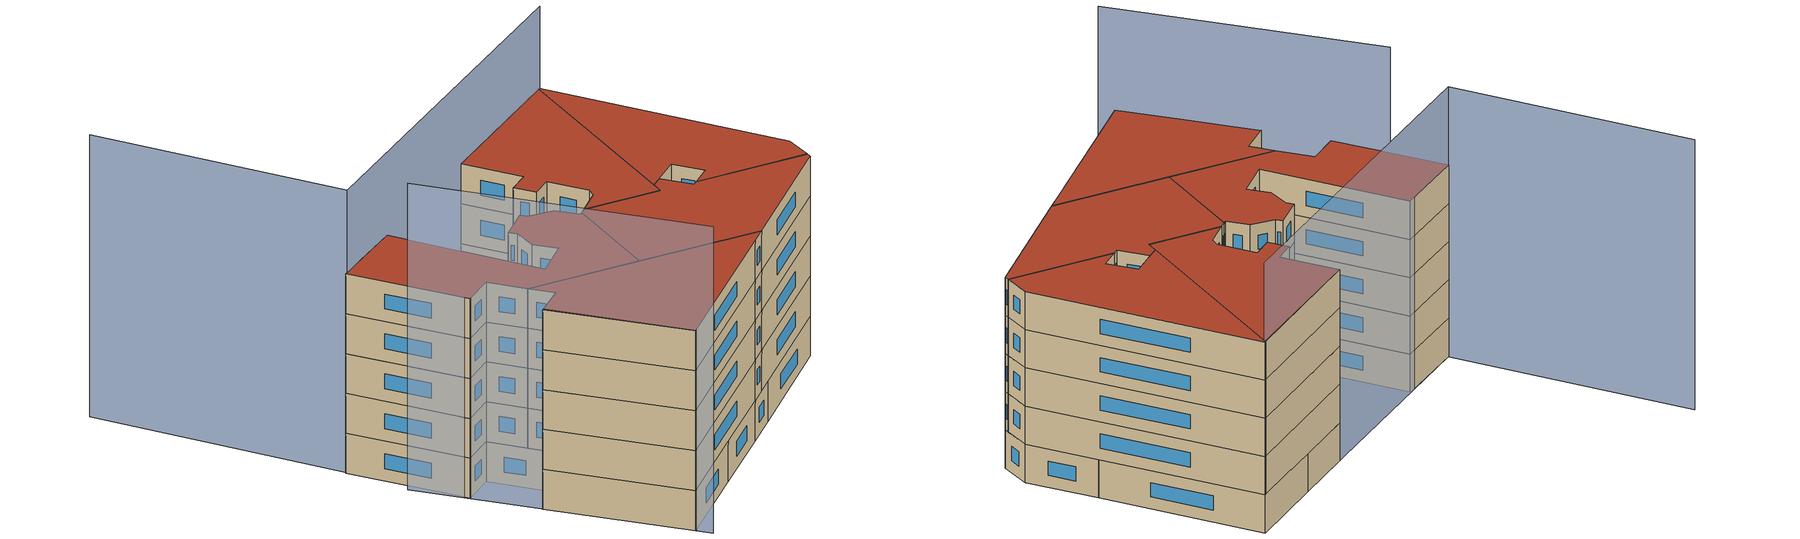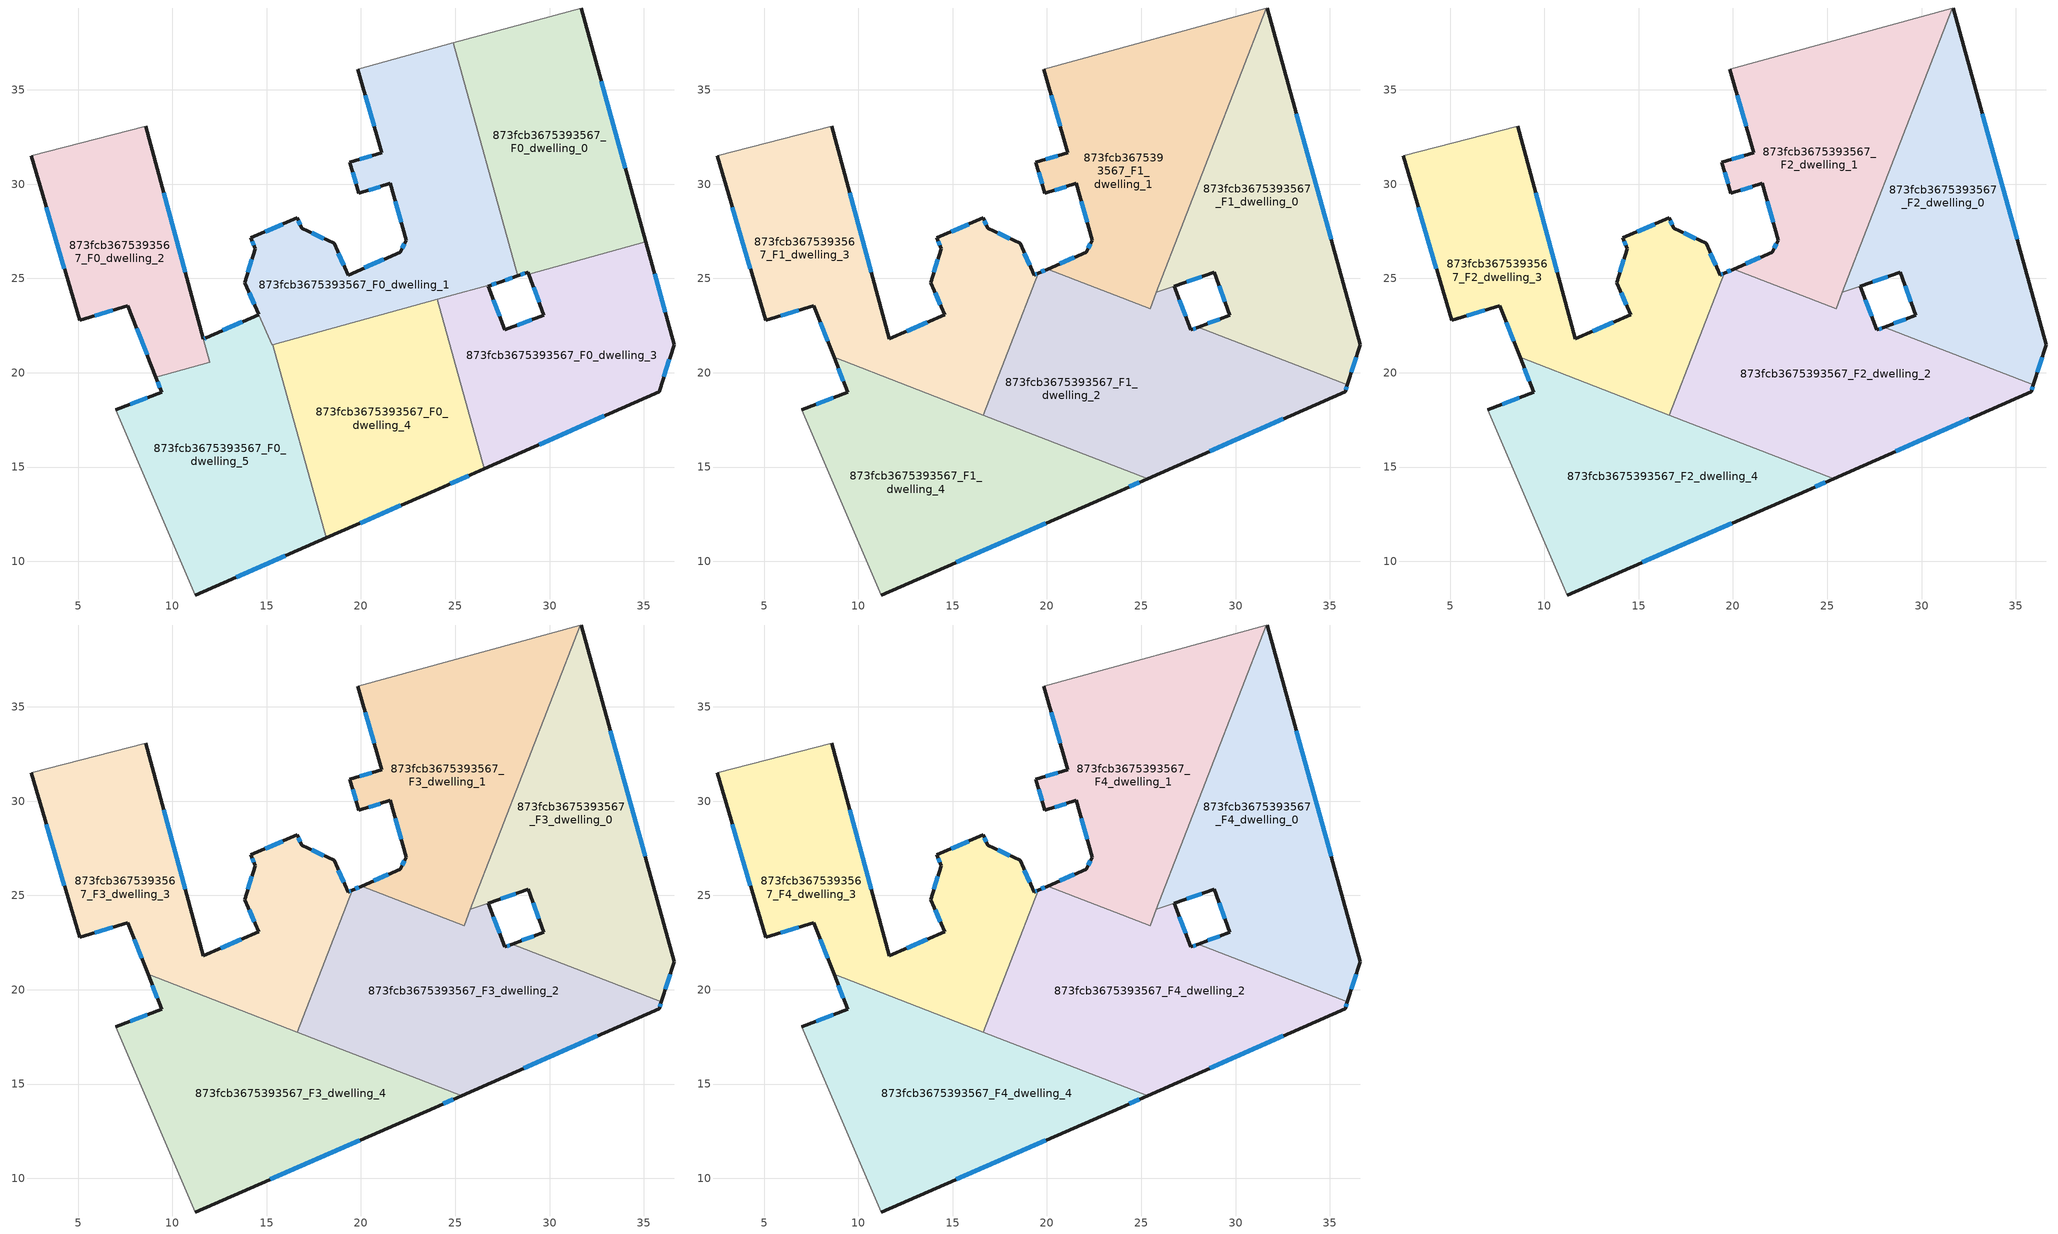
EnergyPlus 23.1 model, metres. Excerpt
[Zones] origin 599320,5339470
873fcb3675393567_F0_dwelling_0
 floor ground (EU_floor_Construction): 31.68,39.34 35.1,26.95 28.91,25.23 28.87,25.34 28.31,25.14 24.9,37.49 z0
 wall outside (EU_wall_Construction): 28.31,25.14 28.87,25.34 28.91,25.23 / 35.1,26.95 31.68,39.34 z0:3
 wall to 873fcb3675393567_F0_dwelling_1 (EU_wall_Construction): 24.9,37.49 28.31,25.14 z0:3
 wall adiabatic (EU_wall_Construction): 31.68,39.34 24.9,37.49 z0:3
 wall to 873fcb3675393567_F0_dwelling_3 (EU_wall_Construction): 28.91,25.23 35.1,26.95 z0:3
 window (EU_Window_Construction): 28.49,25.2 28.69,25.27 / 34.03,30.83 32.75,35.46 z0.94:2.06
873fcb3675393567_F0_dwelling_1
 floor ground (EU_floor_Construction): 24.9,37.49 28.31,25.14 27.37,24.81 15.3,21.47 13.83,24.77 14.4,26.58 14.16,27.15 16.61,28.22 16.85,27.67 18.57,26.87 19.32,25.18 22.07,26.4 22.41,27.02 21.55,30.04 19.89,29.52 19.41,31.15 21.09,31.67 19.82,36.1 z0
 wall outside (EU_wall_Construction): 19.82,36.1 21.09,31.67 19.41,31.15 19.89,29.52 21.55,30.04 22.41,27.02 22.07,26.4 19.32,25.18 18.57,26.87 16.85,27.67 16.61,28.22 14.16,27.15 14.4,26.58 13.83,24.77 14.58,23.09 / 27.37,24.81 28.31,25.14 z0:3
 wall adiabatic (EU_wall_Construction): 24.9,37.49 19.82,36.1 z0:3
 wall to 873fcb3675393567_F0_dwelling_5 (EU_wall_Construction): 14.58,23.09 15.3,21.47 15.32,21.48 z0:3
 wall to 873fcb3675393567_F0_dwelling_4 (EU_wall_Construction): 15.32,21.48 24.06,23.89 z0:3
 wall to 873fcb3675393567_F0_dwelling_3 (EU_wall_Construction): 24.06,23.89 27.37,24.81 z0:3
 window (EU_Window_Construction): 14.07,24.25 14.34,23.62 / 14.22,26.02 14.01,25.34 / 14.23,26.97 14.32,26.76 / 15.84,27.89 14.93,27.49 / 16.78,27.84 16.69,28.05 / 18.03,27.12 17.39,27.42 / 19.09,25.71 18.81,26.34 / 21.21,26.02 20.18,25.56 / 22.3,26.83 22.18,26.59 / 21.82,29.09 22.14,27.97 / 20.41,29.68 21.03,29.88 / 19.56,30.64 19.74,30.03 / 20.56,31.51 19.94,31.31 / 20.22,34.71 20.69,33.06 / 27.66,24.91 28.02,25.04 z0.94:2.06
873fcb3675393567_F0_dwelling_2
 floor ground (EU_floor_Construction): 8.6,33.07 11.98,20.55 9.12,19.76 7.64,23.55 5.08,22.79 2.52,31.52 z0
 wall outside (EU_wall_Construction): 2.52,31.52 5.08,22.79 7.64,23.55 9.12,19.76 / 11.64,21.8 8.6,33.07 z0:3
 wall adiabatic (EU_wall_Construction): 8.6,33.07 2.52,31.52 z0:3
 wall to 873fcb3675393567_F0_dwelling_5 (EU_wall_Construction): 9.12,19.76 11.97,20.55 / 11.98,20.55 11.64,21.8 z0:3
 window (EU_Window_Construction): 8.11,22.36 8.66,20.95 / 5.88,23.03 6.84,23.31 / 3.32,28.78 4.27,25.53 / 10.69,25.33 9.55,29.54 z0.94:2.06
873fcb3675393567_F0_dwelling_3
 floor ground (EU_floor_Construction): 35.1,26.95 36.61,21.49 35.81,19 26.54,14.91 24.06,23.89 27.37,24.81 26.74,24.59 27.63,22.27 29.69,23.04 28.91,25.23 z0
 wall outside (EU_wall_Construction): 28.91,25.23 29.69,23.04 27.63,22.27 26.74,24.59 27.37,24.81 / 26.54,14.91 35.81,19 36.61,21.49 35.1,26.95 z0:3
 wall to 873fcb3675393567_F0_dwelling_4 (EU_wall_Construction): 24.06,23.89 26.54,14.91 z0:3
 window (EU_Window_Construction): 26.94,24.66 27.17,24.74 / 27.35,23 27.02,23.86 / 29.04,22.8 28.28,22.51 / 29.15,24.55 29.44,23.73 / 36.14,23.2 35.58,25.24 / 36.06,19.78 36.36,20.71 / 29.45,16.19 32.9,17.72 z0.94:2.06
873fcb3675393567_F0_dwelling_4
 floor ground (EU_floor_Construction): 24.06,23.89 26.54,14.91 23.91,13.75 18.16,11.24 15.32,21.48 z0
 wall outside (EU_wall_Construction): 18.16,11.24 23.91,13.75 26.54,14.91 z0:3
 wall to 873fcb3675393567_F0_dwelling_5 (EU_wall_Construction): 15.32,21.48 18.16,11.24 z0:3
 window (EU_Window_Construction): 24.74,14.11 25.72,14.55 / 19.96,12.03 22.11,12.96 z0.94:2.06
873fcb3675393567_F0_dwelling_5
 floor ground (EU_floor_Construction): 15.32,21.48 18.16,11.24 11.22,8.21 6.99,18.04 9.43,18.97 9.12,19.76 11.98,20.55 11.64,21.8 14.58,23.09 15.3,21.47 z0
 wall outside (EU_wall_Construction): 14.58,23.09 11.79,21.86 / 11.22,8.21 18.16,11.24 / 9.12,19.76 9.43,18.97 6.99,18.04 / 11.78,21.86 11.64,21.8 z0:3
 wall adiabatic (EU_wall_Construction): 6.99,18.04 11.22,8.21 z0:3
 window (EU_Window_Construction): 13.71,22.7 12.67,22.25 / 13.4,9.16 15.98,10.29 / 8.67,18.68 7.76,18.33 / 9.22,19.51 9.34,19.22 / 11.74,21.84 11.69,21.81 z0.94:2.06
873fcb3675393567_F1_dwelling_0
 floor to 873fcb3675393567_F0_dwelling_0 (EU_floor_Construction): 31.68,39.34 35.1,26.95 28.91,25.23 28.87,25.34 28.31,25.14 27.4,28.42 31.62,39.33 z3
 floor to 873fcb3675393567_F0_dwelling_3 (EU_floor_Construction): 35.1,26.95 36.61,21.49 35.93,19.36 28.02,22.42 29.69,23.04 28.91,25.23 z3; 27.37,24.81 25.8,24.26 25.85,24.39 z3
 floor to 873fcb3675393567_F0_dwelling_1 (EU_floor_Construction): 27.4,28.42 28.31,25.14 27.37,24.81 25.85,24.39 z3
 wall outside (EU_wall_Construction): 35.93,19.36 36.61,21.49 31.68,39.34 / 26.74,24.59 28.87,25.34 29.69,23.04 28.02,22.42 z3:6
 wall adiabatic (EU_wall_Construction): 31.68,39.34 31.62,39.33 z3:6
 wall to 873fcb3675393567_F1_dwelling_2 (EU_wall_Construction): 28.02,22.42 35.93,19.36 / 25.8,24.26 26.74,24.59 z3:6
 wall to 873fcb3675393567_F1_dwelling_1 (EU_wall_Construction): 31.62,39.33 25.8,24.26 z3:6
 window (EU_Window_Construction): 35.07,27.09 33.22,33.75 / 36.14,20.03 36.4,20.82 / 29.16,22.84 28.54,22.61 / 29.13,24.62 29.43,23.76 / 27.41,24.82 28.2,25.1 z3.94:5.06
873fcb3675393567_F1_dwelling_1
 floor to 873fcb3675393567_F0_dwelling_1 (EU_floor_Construction): 24.9,37.49 27.4,28.42 25.85,24.39 24.14,23.92 20.04,25.5 22.07,26.4 22.41,27.02 21.55,30.04 19.89,29.52 19.41,31.15 21.09,31.67 19.82,36.1 z3
 floor to 873fcb3675393567_F0_dwelling_0 (EU_floor_Construction): 31.62,39.33 27.4,28.42 24.9,37.49 z3
 floor to 873fcb3675393567_F0_dwelling_3 (EU_floor_Construction): 25.85,24.39 25.47,23.4 24.14,23.92 z3
 wall outside (EU_wall_Construction): 19.82,36.1 21.09,31.67 19.41,31.15 19.89,29.52 21.55,30.04 22.41,27.02 22.07,26.4 20.04,25.5 z3:6
 wall adiabatic (EU_wall_Construction): 31.62,39.33 19.82,36.1 z3:6
 wall to 873fcb3675393567_F1_dwelling_2 (EU_wall_Construction): 20.04,25.5 25.47,23.4 25.8,24.26 z3:6
 window (EU_Window_Construction): 22.3,26.83 22.18,26.59 / 21.82,29.09 22.14,27.97 / 20.41,29.68 21.03,29.88 / 19.56,30.64 19.74,30.03 / 20.56,31.51 19.94,31.31 / 20.22,34.71 20.69,33.06 / 21.44,26.12 20.68,25.78 z3.94:5.06
873fcb3675393567_F1_dwelling_2
 floor to 873fcb3675393567_F0_dwelling_4 (EU_floor_Construction): 24.06,23.89 26.54,14.91 25.34,14.38 16.63,17.75 18.4,22.33 z3
 floor to 873fcb3675393567_F0_dwelling_3 (EU_floor_Construction): 35.93,19.36 35.81,19 26.54,14.91 24.06,23.89 24.14,23.92 25.47,23.4 25.8,24.26 26.74,24.59 27.63,22.27 28.02,22.42 z3
 floor to 873fcb3675393567_F0_dwelling_1 (EU_floor_Construction): 24.14,23.92 18.4,22.33 19.54,25.28 20.04,25.5 z3
 wall outside (EU_wall_Construction): 28.02,22.42 27.63,22.27 26.74,24.59 / 25.34,14.38 35.81,19 35.93,19.36 / 20.04,25.5 19.54,25.28 z3:6
 wall to 873fcb3675393567_F1_dwelling_3 (EU_wall_Construction): 19.54,25.28 16.63,17.75 z3:6
 wall to 873fcb3675393567_F1_dwelling_4 (EU_wall_Construction): 16.63,17.75 25.34,14.38 z3:6
 window (EU_Window_Construction): 27.35,23 27.02,23.86 / 27.9,22.37 27.75,22.32 / 35.85,19.11 35.89,19.25 / 28.62,15.83 32.53,17.55 / 19.89,25.43 19.7,25.35 z3.94:5.06
873fcb3675393567_F1_dwelling_3
 floor outside (EU_floor_Construction): 8.6,33.07 11.64,21.8 11.97,20.55 z3
 floor to 873fcb3675393567_F0_dwelling_2 (EU_floor_Construction): 8.6,33.07 11.97,20.55 10.47,20.13 8.71,20.81 7.64,23.55 5.08,22.79 2.52,31.52 z3
 floor to 873fcb3675393567_F0_dwelling_5 (EU_floor_Construction): 14.58,23.09 15.3,21.47 15.32,21.48 16.32,17.87 10.47,20.13 11.98,20.55 11.64,21.8 z3
 floor to 873fcb3675393567_F0_dwelling_1 (EU_floor_Construction): 18.57,26.87 19.32,25.18 19.54,25.28 18.4,22.33 15.32,21.48 15.3,21.47 13.83,24.77 14.4,26.58 14.16,27.15 16.61,28.22 16.85,27.67 z3
 floor to 873fcb3675393567_F0_dwelling_4 (EU_floor_Construction): 18.4,22.33 16.63,17.75 16.32,17.87 15.32,21.48 z3
 wall outside (EU_wall_Construction): 19.54,25.28 19.32,25.18 18.57,26.87 16.85,27.67 16.61,28.22 14.16,27.15 14.4,26.58 13.83,24.77 14.58,23.09 11.64,21.8 8.6,33.07 / 2.52,31.52 5.08,22.79 7.64,23.55 8.71,20.81 z3:6
 wall adiabatic (EU_wall_Construction): 8.6,33.07 2.52,31.52 z3:6
 wall to 873fcb3675393567_F1_dwelling_4 (EU_wall_Construction): 8.71,20.81 16.63,17.75 z3:6
 window (EU_Window_Construction): 14.22,26.02 14.01,25.34 / 14.23,26.97 14.32,26.76 / 15.84,27.89 14.93,27.49 / 16.78,27.84 16.69,28.05 / 18.03,27.12 17.39,27.42 / 19.09,25.71 18.81,26.34 / 19.47,25.25 19.39,25.21 / 7.98,22.69 8.38,21.67 / 5.88,23.03 6.84,23.31 / 3.32,28.78 4.27,25.53 / 10.69,25.33 9.55,29.54 / 13.66,22.68 12.56,22.2 / 14.07,24.25 14.35,23.62 z3.94:5.06
873fcb3675393567_F1_dwelling_4
 floor to 873fcb3675393567_F0_dwelling_5 (EU_floor_Construction): 16.32,17.87 18.16,11.24 11.22,8.21 6.99,18.04 9.43,18.97 9.12,19.76 10.47,20.13 z3
 floor to 873fcb3675393567_F0_dwelling_2 (EU_floor_Construction): 10.47,20.13 9.12,19.76 8.71,20.81 z3
 floor to 873fcb3675393567_F0_dwelling_4 (EU_floor_Construction): 25.34,14.38 23.91,13.75 18.16,11.24 16.32,17.87 z3
 wall outside (EU_wall_Construction): 8.71,20.81 9.43,18.97 6.99,18.04 / 11.22,8.21 23.91,13.75 25.34,14.38 z3:6
 wall adiabatic (EU_wall_Construction): 6.99,18.04 11.22,8.21 z3:6
 window (EU_Window_Construction): 8.67,18.68 7.76,18.33 / 8.94,20.23 9.21,19.55 / 24.36,13.95 24.89,14.18 / 15.2,9.95 19.93,12.01 z3.94:5.06
873fcb3675393567_F2_dwelling_0
 floor to 873fcb3675393567_F1_dwelling_0 (EU_floor_Construction): 31.68,39.34 36.61,21.49 35.93,19.36 28.02,22.42 29.69,23.04 28.87,25.34 25.8,24.26 31.62,39.33 z6
 wall outside (EU_wall_Construction): 35.93,19.36 36.61,21.49 31.68,39.34 / 26.74,24.59 28.87,25.34 29.69,23.04 28.02,22.42 z6:9
 wall adiabatic (EU_wall_Construction): 31.68,39.34 31.62,39.33 z6:9
 wall to 873fcb3675393567_F2_dwelling_2 (EU_wall_Construction): 28.02,22.42 35.93,19.36 / 25.8,24.26 26.74,24.59 z6:9
 wall to 873fcb3675393567_F2_dwelling_1 (EU_wall_Construction): 31.62,39.33 25.8,24.26 z6:9
 window (EU_Window_Construction): 35.07,27.09 33.22,33.75 / 36.14,20.03 36.4,20.82 / 29.16,22.84 28.54,22.61 / 29.13,24.62 29.43,23.76 / 27.41,24.82 28.2,25.1 z6.94:8.06
873fcb3675393567_F2_dwelling_1
 floor to 873fcb3675393567_F1_dwelling_1 (EU_floor_Construction): 31.62,39.33 25.47,23.4 20.04,25.5 22.07,26.4 22.41,27.02 21.55,30.04 19.89,29.52 19.41,31.15 21.09,31.67 19.82,36.1 z6
 wall outside (EU_wall_Construction): 19.82,36.1 21.09,31.67 19.41,31.15 19.89,29.52 21.55,30.04 22.41,27.02 22.07,26.4 20.04,25.5 z6:9
 wall adiabatic (EU_wall_Construction): 31.62,39.33 19.82,36.1 z6:9
 wall to 873fcb3675393567_F2_dwelling_2 (EU_wall_Construction): 20.04,25.5 25.47,23.4 25.8,24.26 z6:9
 window (EU_Window_Construction): 22.3,26.83 22.18,26.59 / 21.82,29.09 22.14,27.97 / 20.41,29.68 21.03,29.88 / 19.56,30.64 19.74,30.03 / 20.56,31.51 19.94,31.31 / 20.22,34.71 20.69,33.06 / 21.44,26.12 20.68,25.78 z6.94:8.06
873fcb3675393567_F2_dwelling_2
 floor to 873fcb3675393567_F1_dwelling_2 (EU_floor_Construction): 35.93,19.36 35.81,19 25.34,14.38 16.63,17.75 19.54,25.28 20.04,25.5 25.47,23.4 25.8,24.26 26.74,24.59 27.63,22.27 28.02,22.42 z6
 wall outside (EU_wall_Construction): 28.02,22.42 27.63,22.27 26.74,24.59 / 25.34,14.38 35.81,19 35.93,19.36 / 20.04,25.5 19.54,25.28 z6:9
 wall to 873fcb3675393567_F2_dwelling_3 (EU_wall_Construction): 19.54,25.28 16.63,17.75 z6:9
 wall to 873fcb3675393567_F2_dwelling_4 (EU_wall_Construction): 16.63,17.75 25.34,14.38 z6:9
 window (EU_Window_Construction): 27.35,23 27.02,23.86 / 27.9,22.37 27.75,22.32 / 35.85,19.11 35.89,19.25 / 28.62,15.83 32.53,17.55 / 19.89,25.43 19.7,25.35 z6.94:8.06
873fcb3675393567_F2_dwelling_3
 floor to 873fcb3675393567_F1_dwelling_3 (EU_floor_Construction): 16.61,28.22 16.85,27.67 18.57,26.87 19.32,25.18 19.54,25.28 16.63,17.75 8.71,20.81 7.64,23.55 5.08,22.79 2.52,31.52 8.6,33.07 11.64,21.8 14.58,23.09 13.83,24.77 14.4,26.58 14.16,27.15 z6
 wall outside (EU_wall_Construction): 19.54,25.28 19.32,25.18 18.57,26.87 16.85,27.67 16.61,28.22 14.16,27.15 14.4,26.58 13.83,24.77 14.58,23.09 11.64,21.8 8.6,33.07 / 2.52,31.52 5.08,22.79 7.64,23.55 8.71,20.81 z6:9
 wall adiabatic (EU_wall_Construction): 8.6,33.07 2.52,31.52 z6:9
 wall to 873fcb3675393567_F2_dwelling_4 (EU_wall_Construction): 8.71,20.81 16.63,17.75 z6:9
 window (EU_Window_Construction): 14.22,26.02 14.01,25.34 / 14.23,26.97 14.32,26.76 / 15.84,27.89 14.93,27.49 / 16.78,27.84 16.69,28.05 / 18.03,27.12 17.39,27.42 / 19.09,25.71 18.81,26.34 / 19.47,25.25 19.39,25.21 / 7.98,22.69 8.38,21.67 / 5.88,23.03 6.84,23.31 / 3.32,28.78 4.27,25.53 / 10.69,25.33 9.55,29.54 / 13.66,22.68 12.56,22.2 / 14.07,24.25 14.35,23.62 z6.94:8.06
873fcb3675393567_F2_dwelling_4
 floor to 873fcb3675393567_F1_dwelling_4 (EU_floor_Construction): 25.34,14.38 23.91,13.75 11.22,8.21 6.99,18.04 9.43,18.97 8.71,20.81 z6
 wall outside (EU_wall_Construction): 8.71,20.81 9.43,18.97 6.99,18.04 / 11.22,8.21 23.91,13.75 25.34,14.38 z6:9
 wall adiabatic (EU_wall_Construction): 6.99,18.04 11.22,8.21 z6:9
 window (EU_Window_Construction): 8.67,18.68 7.76,18.33 / 8.94,20.23 9.21,19.55 / 24.36,13.95 24.89,14.18 / 15.2,9.95 19.93,12.01 z6.94:8.06
873fcb3675393567_F3_dwelling_0
 floor to 873fcb3675393567_F2_dwelling_0 (EU_floor_Construction): 31.68,39.34 36.61,21.49 35.93,19.36 28.02,22.42 29.69,23.04 28.87,25.34 25.8,24.26 31.62,39.33 z9
 wall outside (EU_wall_Construction): 35.93,19.36 36.61,21.49 31.68,39.34 / 26.74,24.59 28.87,25.34 29.69,23.04 28.02,22.42 z9:12
 wall adiabatic (EU_wall_Construction): 31.68,39.34 31.62,39.33 z9:12
 wall to 873fcb3675393567_F3_dwelling_2 (EU_wall_Construction): 28.02,22.42 35.93,19.36 / 25.8,24.26 26.74,24.59 z9:12
 wall to 873fcb3675393567_F3_dwelling_1 (EU_wall_Construction): 31.62,39.33 25.8,24.26 z9:12
 window (EU_Window_Construction): 35.07,27.09 33.22,33.75 / 36.14,20.03 36.4,20.82 / 29.16,22.84 28.54,22.61 / 29.13,24.62 29.43,23.76 / 27.41,24.82 28.2,25.1 z9.94:11.06
873fcb3675393567_F3_dwelling_1
 floor to 873fcb3675393567_F2_dwelling_1 (EU_floor_Construction): 31.62,39.33 25.47,23.4 20.04,25.5 22.07,26.4 22.41,27.02 21.55,30.04 19.89,29.52 19.41,31.15 21.09,31.67 19.82,36.1 z9
 wall outside (EU_wall_Construction): 19.82,36.1 21.09,31.67 19.41,31.15 19.89,29.52 21.55,30.04 22.41,27.02 22.07,26.4 20.04,25.5 z9:12
 wall adiabatic (EU_wall_Construction): 31.62,39.33 19.82,36.1 z9:12
 wall to 873fcb3675393567_F3_dwelling_2 (EU_wall_Construction): 20.04,25.5 25.47,23.4 25.8,24.26 z9:12
 window (EU_Window_Construction): 22.3,26.83 22.18,26.59 / 21.82,29.09 22.14,27.97 / 20.41,29.68 21.03,29.88 / 19.56,30.64 19.74,30.03 / 20.56,31.51 19.94,31.31 / 20.22,34.71 20.69,33.06 / 21.44,26.12 20.68,25.78 z9.94:11.06
873fcb3675393567_F3_dwelling_2
 floor to 873fcb3675393567_F2_dwelling_2 (EU_floor_Construction): 35.93,19.36 35.81,19 25.34,14.38 16.63,17.75 19.54,25.28 20.04,25.5 25.47,23.4 25.8,24.26 26.74,24.59 27.63,22.27 28.02,22.42 z9
 wall outside (EU_wall_Construction): 28.02,22.42 27.63,22.27 26.74,24.59 / 25.34,14.38 35.81,19 35.93,19.36 / 20.04,25.5 19.54,25.28 z9:12
 wall to 873fcb3675393567_F3_dwelling_3 (EU_wall_Construction): 19.54,25.28 16.63,17.75 z9:12
 wall to 873fcb3675393567_F3_dwelling_4 (EU_wall_Construction): 16.63,17.75 25.34,14.38 z9:12
 window (EU_Window_Construction): 27.35,23 27.02,23.86 / 27.9,22.37 27.75,22.32 / 35.85,19.11 35.89,19.25 / 28.62,15.83 32.53,17.55 / 19.89,25.43 19.7,25.35 z9.94:11.06
873fcb3675393567_F3_dwelling_3
 floor to 873fcb3675393567_F2_dwelling_3 (EU_floor_Construction): 16.61,28.22 16.85,27.67 18.57,26.87 19.32,25.18 19.54,25.28 16.63,17.75 8.71,20.81 7.64,23.55 5.08,22.79 2.52,31.52 8.6,33.07 11.64,21.8 14.58,23.09 13.83,24.77 14.4,26.58 14.16,27.15 z9
 wall outside (EU_wall_Construction): 19.54,25.28 19.32,25.18 18.57,26.87 16.85,27.67 16.61,28.22 14.16,27.15 14.4,26.58 13.83,24.77 14.58,23.09 11.64,21.8 8.6,33.07 / 2.52,31.52 5.08,22.79 7.64,23.55 8.71,20.81 z9:12
 wall adiabatic (EU_wall_Construction): 8.6,33.07 2.52,31.52 z9:12
 wall to 873fcb3675393567_F3_dwelling_4 (EU_wall_Construction): 8.71,20.81 16.63,17.75 z9:12
 window (EU_Window_Construction): 14.22,26.02 14.01,25.34 / 14.23,26.97 14.32,26.76 / 15.84,27.89 14.93,27.49 / 16.78,27.84 16.69,28.05 / 18.03,27.12 17.39,27.42 / 19.09,25.71 18.81,26.34 / 19.47,25.25 19.39,25.21 / 7.98,22.69 8.38,21.67 / 5.88,23.03 6.84,23.31 / 3.32,28.78 4.27,25.53 / 10.69,25.33 9.55,29.54 / 13.66,22.68 12.56,22.2 / 14.07,24.25 14.35,23.62 z9.94:11.06
873fcb3675393567_F3_dwelling_4
 floor to 873fcb3675393567_F2_dwelling_4 (EU_floor_Construction): 25.34,14.38 23.91,13.75 11.22,8.21 6.99,18.04 9.43,18.97 8.71,20.81 z9
 wall outside (EU_wall_Construction): 8.71,20.81 9.43,18.97 6.99,18.04 / 11.22,8.21 23.91,13.75 25.34,14.38 z9:12
 wall adiabatic (EU_wall_Construction): 6.99,18.04 11.22,8.21 z9:12
 window (EU_Window_Construction): 8.67,18.68 7.76,18.33 / 8.94,20.23 9.21,19.55 / 24.36,13.95 24.89,14.18 / 15.2,9.95 19.93,12.01 z9.94:11.06
873fcb3675393567_F4_dwelling_0
 floor to 873fcb3675393567_F3_dwelling_0 (EU_floor_Construction): 31.68,39.34 36.61,21.49 35.93,19.36 28.02,22.42 29.69,23.04 28.87,25.34 25.8,24.26 31.62,39.33 z12
 wall outside (EU_wall_Construction): 35.93,19.36 36.61,21.49 31.68,39.34 / 26.74,24.59 28.87,25.34 29.69,23.04 28.02,22.42 z12:15
 wall adiabatic (EU_wall_Construction): 31.68,39.34 31.62,39.33 z12:15
 wall to 873fcb3675393567_F4_dwelling_2 (EU_wall_Construction): 28.02,22.42 35.93,19.36 / 25.8,24.26 26.74,24.59 z12:15
 wall to 873fcb3675393567_F4_dwelling_1 (EU_wall_Construction): 31.62,39.33 25.8,24.26 z12:15
 window (EU_Window_Construction): 35.07,27.09 33.22,33.75 / 36.14,20.03 36.4,20.82 / 29.16,22.84 28.54,22.61 / 29.13,24.62 29.43,23.76 / 27.41,24.82 28.2,25.1 z12.94:14.06
 roof outside (EU_roof_Construction): 35.93,19.36 36.61,21.49 31.68,39.34 31.62,39.33 25.8,24.26 28.87,25.34 29.69,23.04 28.02,22.42 z15
873fcb3675393567_F4_dwelling_1
 floor to 873fcb3675393567_F3_dwelling_1 (EU_floor_Construction): 31.62,39.33 25.47,23.4 20.04,25.5 22.07,26.4 22.41,27.02 21.55,30.04 19.89,29.52 19.41,31.15 21.09,31.67 19.82,36.1 z12
 wall outside (EU_wall_Construction): 19.82,36.1 21.09,31.67 19.41,31.15 19.89,29.52 21.55,30.04 22.41,27.02 22.07,26.4 20.04,25.5 z12:15
 wall adiabatic (EU_wall_Construction): 31.62,39.33 19.82,36.1 z12:15
 wall to 873fcb3675393567_F4_dwelling_2 (EU_wall_Construction): 20.04,25.5 25.47,23.4 25.8,24.26 z12:15
 window (EU_Window_Construction): 22.3,26.83 22.18,26.59 / 21.82,29.09 22.14,27.97 / 20.41,29.68 21.03,29.88 / 19.56,30.64 19.74,30.03 / 20.56,31.51 19.94,31.31 / 20.22,34.71 20.69,33.06 / 21.44,26.12 20.68,25.78 z12.94:14.06
 roof outside (EU_roof_Construction): 25.47,23.4 31.62,39.33 19.82,36.1 21.09,31.67 19.41,31.15 19.89,29.52 21.55,30.04 22.41,27.02 22.07,26.4 20.04,25.5 z15
873fcb3675393567_F4_dwelling_2
 floor to 873fcb3675393567_F3_dwelling_2 (EU_floor_Construction): 35.93,19.36 35.81,19 25.34,14.38 16.63,17.75 19.54,25.28 20.04,25.5 25.47,23.4 25.8,24.26 26.74,24.59 27.63,22.27 28.02,22.42 z12
 wall outside (EU_wall_Construction): 28.02,22.42 27.63,22.27 26.74,24.59 / 25.34,14.38 35.81,19 35.93,19.36 / 20.04,25.5 19.54,25.28 z12:15
 wall to 873fcb3675393567_F4_dwelling_3 (EU_wall_Construction): 19.54,25.28 16.63,17.75 z12:15
 wall to 873fcb3675393567_F4_dwelling_4 (EU_wall_Construction): 16.63,17.75 25.34,14.38 z12:15
 window (EU_Window_Construction): 27.35,23 27.02,23.86 / 27.9,22.37 27.75,22.32 / 35.85,19.11 35.89,19.25 / 28.62,15.83 32.53,17.55 / 19.89,25.43 19.7,25.35 z12.94:14.06
 roof outside (EU_roof_Construction): 35.81,19 35.93,19.36 28.02,22.42 27.63,22.27 26.74,24.59 25.8,24.26 25.47,23.4 20.04,25.5 19.54,25.28 16.63,17.75 25.34,14.38 z15
873fcb3675393567_F4_dwelling_3
 floor to 873fcb3675393567_F3_dwelling_3 (EU_floor_Construction): 16.61,28.22 16.85,27.67 18.57,26.87 19.32,25.18 19.54,25.28 16.63,17.75 8.71,20.81 7.64,23.55 5.08,22.79 2.52,31.52 8.6,33.07 11.64,21.8 14.58,23.09 13.83,24.77 14.4,26.58 14.16,27.15 z12
 wall outside (EU_wall_Construction): 19.54,25.28 19.32,25.18 18.57,26.87 16.85,27.67 16.61,28.22 14.16,27.15 14.4,26.58 13.83,24.77 14.58,23.09 11.64,21.8 8.6,33.07 / 2.52,31.52 5.08,22.79 7.64,23.55 8.71,20.81 z12:15
 wall adiabatic (EU_wall_Construction): 8.6,33.07 2.52,31.52 z12:15
 wall to 873fcb3675393567_F4_dwelling_4 (EU_wall_Construction): 8.71,20.81 16.63,17.75 z12:15
 window (EU_Window_Construction): 14.22,26.02 14.01,25.34 / 14.23,26.97 14.32,26.76 / 15.84,27.89 14.93,27.49 / 16.78,27.84 16.69,28.05 / 18.03,27.12 17.39,27.42 / 19.09,25.71 18.81,26.34 / 19.47,25.25 19.39,25.21 / 7.98,22.69 8.38,21.67 / 5.88,23.03 6.84,23.31 / 3.32,28.78 4.27,25.53 / 10.69,25.33 9.55,29.54 / 13.66,22.68 12.56,22.2 / 14.07,24.25 14.35,23.62 z12.94:14.06
 roof outside (EU_roof_Construction): 16.63,17.75 19.54,25.28 19.32,25.18 18.57,26.87 16.85,27.67 16.61,28.22 14.16,27.15 14.4,26.58 13.83,24.77 14.58,23.09 11.64,21.8 8.6,33.07 2.52,31.52 5.08,22.79 7.64,23.55 8.71,20.81 z15
873fcb3675393567_F4_dwelling_4
 floor to 873fcb3675393567_F3_dwelling_4 (EU_floor_Construction): 25.34,14.38 23.91,13.75 11.22,8.21 6.99,18.04 9.43,18.97 8.71,20.81 z12
 wall outside (EU_wall_Construction): 8.71,20.81 9.43,18.97 6.99,18.04 / 11.22,8.21 23.91,13.75 25.34,14.38 z12:15
 wall adiabatic (EU_wall_Construction): 6.99,18.04 11.22,8.21 z12:15
 window (EU_Window_Construction): 8.67,18.68 7.76,18.33 / 8.94,20.23 9.21,19.55 / 24.36,13.95 24.89,14.18 / 15.2,9.95 19.93,12.01 z12.94:14.06
 roof outside (EU_roof_Construction): 23.91,13.75 25.34,14.38 8.71,20.81 9.43,18.97 6.99,18.04 11.22,8.21 z15
shading: 3.36,26.8 11.69,7.1 z0:23; 31.7,39.25 2.67,31.54 / 2.67,31.54 -2.24,49.98 z0:21.2
[Building]
EU S2 Campaign: North Axis=0; Terrain=City; Solar Distribution=FullExterior
[Site:Location]
Vienna: Latitude=48; Longitude=16.5; Time Zone=1; Elevation=183
[SizingPeriod:WeatherFileDays]
AnnualSizingPeriod: Begin Month=1; Begin Day of Month=1; End Month=12; End Day of Month=31; Day of Week for Start Day=Monday; Use Weather File Daylight Saving Period=No; Use Weather File Rain and Snow Indicators=No
[MATERIAL]
EU_InternalMass_Material: Roughness=MediumRough; Thickness=0.1; Conductivity=1; Density=1800; Specific Heat=900; Thermal Absorptance=0.9; Solar Absorptance=0.7; Visible Absorptance=0.7
[MATERIAL:NOMASS] Roughness=MediumRough; Thermal Absorptance=0.9; Solar Absorptance=0.7; Visible Absorptance=0.7
Name | Thermal Resistance
EU_wall_NoMass | 0.914258
EU_roof_NoMass | 0.954009
EU_floor_NoMass | 1.09711
[WINDOWMATERIAL:SIMPLEGLAZINGSYSTEM]
EU_Window_SimpleGlazing: UFactor=2.09642; Solar Heat Gain Coefficient=0.65; Visible Transmittance=0.65
[CONSTRUCTION]
EU_wall_Construction: EU_wall_NoMass
EU_roof_Construction: EU_roof_NoMass
EU_floor_Construction: EU_floor_NoMass
EU_Window_Construction: EU_Window_SimpleGlazing
EU_InternalMass_Construction: EU_InternalMass_Material
[ZONE] Type=1; Multiplier=1; Ceiling Height=autocalculate; Floor Area=autocalculate; Part of Total Floor Area=Yes
Name | Volume
873fcb3675393567_F0_dwelling_0 | 271.21
873fcb3675393567_F1_dwelling_0 | 300.714
873fcb3675393567_F2_dwelling_0; 873fcb3675393567_F3_dwelling_0; 873fcb3675393567_F4_dwelling_0 | 300.697
873fcb3675393567_F0_dwelling_1 | 321.751
873fcb3675393567_F1_dwelling_1; 873fcb3675393567_F2_dwelling_1; 873fcb3675393567_F3_dwelling_1; 873fcb3675393567_F4_dwelling_1 | 306.912
873fcb3675393567_F0_dwelling_2 | 205.386
873fcb3675393567_F1_dwelling_2; 873fcb3675393567_F2_dwelling_2; 873fcb3675393567_F3_dwelling_2; 873fcb3675393567_F4_dwelling_2 | 350.109
873fcb3675393567_F0_dwelling_3 | 271.16
873fcb3675393567_F1_dwelling_3; 873fcb3675393567_F2_dwelling_3; 873fcb3675393567_F3_dwelling_3; 873fcb3675393567_F4_dwelling_3 | 343.926
873fcb3675393567_F0_dwelling_4 | 271.182
873fcb3675393567_F1_dwelling_4; 873fcb3675393567_F2_dwelling_4; 873fcb3675393567_F3_dwelling_4; 873fcb3675393567_F4_dwelling_4 | 325.411
873fcb3675393567_F0_dwelling_5 | 286.354
[INTERNALMASS] Construction=EU_InternalMass_Construction
Name | Zone or ZoneList | Surface Area
873fcb3675393567_F0_dwelling_0_EU_InternalMass | 873fcb3675393567_F0_dwelling_0 | 90.3957
873fcb3675393567_F0_dwelling_1_EU_InternalMass | 873fcb3675393567_F0_dwelling_1 | 107.261
873fcb3675393567_F0_dwelling_2_EU_InternalMass | 873fcb3675393567_F0_dwelling_2 | 68.4621
873fcb3675393567_F0_dwelling_3_EU_InternalMass | 873fcb3675393567_F0_dwelling_3 | 90.3863
873fcb3675393567_F0_dwelling_4_EU_InternalMass | 873fcb3675393567_F0_dwelling_4 | 90.3943
873fcb3675393567_F0_dwelling_5_EU_InternalMass | 873fcb3675393567_F0_dwelling_5 | 95.4519
873fcb3675393567_F1_dwelling_0_EU_InternalMass | 873fcb3675393567_F1_dwelling_0 | 100.23
873fcb3675393567_F1_dwelling_1_EU_InternalMass | 873fcb3675393567_F1_dwelling_1 | 102.304
873fcb3675393567_F1_dwelling_2_EU_InternalMass | 873fcb3675393567_F1_dwelling_2 | 116.704
873fcb3675393567_F1_dwelling_3_EU_InternalMass | 873fcb3675393567_F1_dwelling_3 | 114.637
873fcb3675393567_F1_dwelling_4_EU_InternalMass | 873fcb3675393567_F1_dwelling_4 | 108.47
873fcb3675393567_F2_dwelling_0_EU_InternalMass | 873fcb3675393567_F2_dwelling_0 | 100.23
873fcb3675393567_F2_dwelling_1_EU_InternalMass | 873fcb3675393567_F2_dwelling_1 | 102.304
873fcb3675393567_F2_dwelling_2_EU_InternalMass | 873fcb3675393567_F2_dwelling_2 | 116.704
873fcb3675393567_F2_dwelling_3_EU_InternalMass | 873fcb3675393567_F2_dwelling_3 | 114.637
873fcb3675393567_F2_dwelling_4_EU_InternalMass | 873fcb3675393567_F2_dwelling_4 | 108.47
873fcb3675393567_F3_dwelling_0_EU_InternalMass | 873fcb3675393567_F3_dwelling_0 | 100.23
873fcb3675393567_F3_dwelling_1_EU_InternalMass | 873fcb3675393567_F3_dwelling_1 | 102.304
873fcb3675393567_F3_dwelling_2_EU_InternalMass | 873fcb3675393567_F3_dwelling_2 | 116.704
873fcb3675393567_F3_dwelling_3_EU_InternalMass | 873fcb3675393567_F3_dwelling_3 | 114.637
873fcb3675393567_F3_dwelling_4_EU_InternalMass | 873fcb3675393567_F3_dwelling_4 | 108.47
873fcb3675393567_F4_dwelling_0_EU_InternalMass | 873fcb3675393567_F4_dwelling_0 | 100.23
873fcb3675393567_F4_dwelling_1_EU_InternalMass | 873fcb3675393567_F4_dwelling_1 | 102.304
873fcb3675393567_F4_dwelling_2_EU_InternalMass | 873fcb3675393567_F4_dwelling_2 | 116.704
873fcb3675393567_F4_dwelling_3_EU_InternalMass | 873fcb3675393567_F4_dwelling_3 | 114.637
873fcb3675393567_F4_dwelling_4_EU_InternalMass | 873fcb3675393567_F4_dwelling_4 | 108.47
[OTHEREQUIPMENT] Fuel Type=Electricity; Design Level Calculation Method=Watts/Area; Power per Zone Floor Area=1; Fraction Latent=0; Fraction Radiant=0; Fraction Lost=0; Carbon Dioxide Generation Rate=0; EndUse Subcategory=EU_Step8_InternalGains
Name | Zone or ZoneList or Space or SpaceList | Schedule
EU_Step8_InternalGain_873fcb3675393567_F0_dwelling_0_f000 | 873fcb3675393567_F0_dwelling_0 | EU_Step8_GainSchedule_873fcb3675393567_F0_dwelling_0_f000
EU_Step8_InternalGain_873fcb3675393567_F0_dwelling_1_f000 | 873fcb3675393567_F0_dwelling_1 | EU_Step8_GainSchedule_873fcb3675393567_F0_dwelling_1_f000
EU_Step8_InternalGain_873fcb3675393567_F0_dwelling_2_f000 | 873fcb3675393567_F0_dwelling_2 | EU_Step8_GainSchedule_873fcb3675393567_F0_dwelling_2_f000
EU_Step8_InternalGain_873fcb3675393567_F0_dwelling_3_f000 | 873fcb3675393567_F0_dwelling_3 | EU_Step8_GainSchedule_873fcb3675393567_F0_dwelling_3_f000
EU_Step8_InternalGain_873fcb3675393567_F0_dwelling_4_f000 | 873fcb3675393567_F0_dwelling_4 | EU_Step8_GainSchedule_873fcb3675393567_F0_dwelling_4_f000
EU_Step8_InternalGain_873fcb3675393567_F0_dwelling_5_f000 | 873fcb3675393567_F0_dwelling_5 | EU_Step8_GainSchedule_873fcb3675393567_F0_dwelling_5_f000
EU_Step8_InternalGain_873fcb3675393567_F1_dwelling_0_f000 | 873fcb3675393567_F1_dwelling_0 | EU_Step8_GainSchedule_873fcb3675393567_F1_dwelling_0_f000
EU_Step8_InternalGain_873fcb3675393567_F1_dwelling_1_f000 | 873fcb3675393567_F1_dwelling_1 | EU_Step8_GainSchedule_873fcb3675393567_F1_dwelling_1_f000
EU_Step8_InternalGain_873fcb3675393567_F1_dwelling_2_f000 | 873fcb3675393567_F1_dwelling_2 | EU_Step8_GainSchedule_873fcb3675393567_F1_dwelling_2_f000
EU_Step8_InternalGain_873fcb3675393567_F1_dwelling_3_f000 | 873fcb3675393567_F1_dwelling_3 | EU_Step8_GainSchedule_873fcb3675393567_F1_dwelling_3_f000
EU_Step8_InternalGain_873fcb3675393567_F1_dwelling_4_f000 | 873fcb3675393567_F1_dwelling_4 | EU_Step8_GainSchedule_873fcb3675393567_F1_dwelling_4_f000
EU_Step8_InternalGain_873fcb3675393567_F2_dwelling_0_f000 | 873fcb3675393567_F2_dwelling_0 | EU_Step8_GainSchedule_873fcb3675393567_F2_dwelling_0_f000
EU_Step8_InternalGain_873fcb3675393567_F2_dwelling_1_f000 | 873fcb3675393567_F2_dwelling_1 | EU_Step8_GainSchedule_873fcb3675393567_F2_dwelling_1_f000
EU_Step8_InternalGain_873fcb3675393567_F2_dwelling_2_f000 | 873fcb3675393567_F2_dwelling_2 | EU_Step8_GainSchedule_873fcb3675393567_F2_dwelling_2_f000
EU_Step8_InternalGain_873fcb3675393567_F2_dwelling_3_f000 | 873fcb3675393567_F2_dwelling_3 | EU_Step8_GainSchedule_873fcb3675393567_F2_dwelling_3_f000
EU_Step8_InternalGain_873fcb3675393567_F2_dwelling_4_f000 | 873fcb3675393567_F2_dwelling_4 | EU_Step8_GainSchedule_873fcb3675393567_F2_dwelling_4_f000
EU_Step8_InternalGain_873fcb3675393567_F3_dwelling_0_f000 | 873fcb3675393567_F3_dwelling_0 | EU_Step8_GainSchedule_873fcb3675393567_F3_dwelling_0_f000
EU_Step8_InternalGain_873fcb3675393567_F3_dwelling_1_f000 | 873fcb3675393567_F3_dwelling_1 | EU_Step8_GainSchedule_873fcb3675393567_F3_dwelling_1_f000
EU_Step8_InternalGain_873fcb3675393567_F3_dwelling_2_f000 | 873fcb3675393567_F3_dwelling_2 | EU_Step8_GainSchedule_873fcb3675393567_F3_dwelling_2_f000
EU_Step8_InternalGain_873fcb3675393567_F3_dwelling_3_f000 | 873fcb3675393567_F3_dwelling_3 | EU_Step8_GainSchedule_873fcb3675393567_F3_dwelling_3_f000
EU_Step8_InternalGain_873fcb3675393567_F3_dwelling_4_f000 | 873fcb3675393567_F3_dwelling_4 | EU_Step8_GainSchedule_873fcb3675393567_F3_dwelling_4_f000
EU_Step8_InternalGain_873fcb3675393567_F4_dwelling_0_f000 | 873fcb3675393567_F4_dwelling_0 | EU_Step8_GainSchedule_873fcb3675393567_F4_dwelling_0_f000
EU_Step8_InternalGain_873fcb3675393567_F4_dwelling_1_f000 | 873fcb3675393567_F4_dwelling_1 | EU_Step8_GainSchedule_873fcb3675393567_F4_dwelling_1_f000
EU_Step8_InternalGain_873fcb3675393567_F4_dwelling_2_f000 | 873fcb3675393567_F4_dwelling_2 | EU_Step8_GainSchedule_873fcb3675393567_F4_dwelling_2_f000
EU_Step8_InternalGain_873fcb3675393567_F4_dwelling_3_f000 | 873fcb3675393567_F4_dwelling_3 | EU_Step8_GainSchedule_873fcb3675393567_F4_dwelling_3_f000
EU_Step8_InternalGain_873fcb3675393567_F4_dwelling_4_f000 | 873fcb3675393567_F4_dwelling_4 | EU_Step8_GainSchedule_873fcb3675393567_F4_dwelling_4_f000
[ZONEVENTILATION:DESIGNFLOWRATE] Schedule=EU_AlwaysOn; Design Flow Rate Calculation Method=AirChanges/Hour; Air Changes per Hour=0.546891; Ventilation Type=Natural; Fan Pressure Rise=0; Fan Total Efficiency=1; Constant Term Coefficient=1; Temperature Term Coefficient=0; Velocity Term Coefficient=0; Velocity Squared Term Coefficient=0; Minimum Indoor Temperature=-100; Maximum Indoor Temperature=100; Delta Temperature=-100; Minimum Outdoor Temperature=-100; Maximum Outdoor Temperature=100; Maximum Wind Speed=40
Name | Zone or ZoneList or Space or SpaceList
EU_ConstantAir_873fcb3675393567_F0_dwelling_0 | 873fcb3675393567_F0_dwelling_0
EU_ConstantAir_873fcb3675393567_F0_dwelling_1 | 873fcb3675393567_F0_dwelling_1
EU_ConstantAir_873fcb3675393567_F0_dwelling_2 | 873fcb3675393567_F0_dwelling_2
EU_ConstantAir_873fcb3675393567_F0_dwelling_3 | 873fcb3675393567_F0_dwelling_3
EU_ConstantAir_873fcb3675393567_F0_dwelling_4 | 873fcb3675393567_F0_dwelling_4
EU_ConstantAir_873fcb3675393567_F0_dwelling_5 | 873fcb3675393567_F0_dwelling_5
EU_ConstantAir_873fcb3675393567_F1_dwelling_0 | 873fcb3675393567_F1_dwelling_0
EU_ConstantAir_873fcb3675393567_F1_dwelling_1 | 873fcb3675393567_F1_dwelling_1
EU_ConstantAir_873fcb3675393567_F1_dwelling_2 | 873fcb3675393567_F1_dwelling_2
EU_ConstantAir_873fcb3675393567_F1_dwelling_3 | 873fcb3675393567_F1_dwelling_3
EU_ConstantAir_873fcb3675393567_F1_dwelling_4 | 873fcb3675393567_F1_dwelling_4
EU_ConstantAir_873fcb3675393567_F2_dwelling_0 | 873fcb3675393567_F2_dwelling_0
EU_ConstantAir_873fcb3675393567_F2_dwelling_1 | 873fcb3675393567_F2_dwelling_1
EU_ConstantAir_873fcb3675393567_F2_dwelling_2 | 873fcb3675393567_F2_dwelling_2
EU_ConstantAir_873fcb3675393567_F2_dwelling_3 | 873fcb3675393567_F2_dwelling_3
EU_ConstantAir_873fcb3675393567_F2_dwelling_4 | 873fcb3675393567_F2_dwelling_4
EU_ConstantAir_873fcb3675393567_F3_dwelling_0 | 873fcb3675393567_F3_dwelling_0
EU_ConstantAir_873fcb3675393567_F3_dwelling_1 | 873fcb3675393567_F3_dwelling_1
EU_ConstantAir_873fcb3675393567_F3_dwelling_2 | 873fcb3675393567_F3_dwelling_2
EU_ConstantAir_873fcb3675393567_F3_dwelling_3 | 873fcb3675393567_F3_dwelling_3
EU_ConstantAir_873fcb3675393567_F3_dwelling_4 | 873fcb3675393567_F3_dwelling_4
EU_ConstantAir_873fcb3675393567_F4_dwelling_0 | 873fcb3675393567_F4_dwelling_0
EU_ConstantAir_873fcb3675393567_F4_dwelling_1 | 873fcb3675393567_F4_dwelling_1
EU_ConstantAir_873fcb3675393567_F4_dwelling_2 | 873fcb3675393567_F4_dwelling_2
EU_ConstantAir_873fcb3675393567_F4_dwelling_3 | 873fcb3675393567_F4_dwelling_3
EU_ConstantAir_873fcb3675393567_F4_dwelling_4 | 873fcb3675393567_F4_dwelling_4
[HVACTEMPLATE:THERMOSTAT] Constant Heating Setpoint=20; Constant Cooling Setpoint=50
EU_HeatOnly_873fcb3675393567_F0_dwelling_0; EU_HeatOnly_873fcb3675393567_F0_dwelling_1; EU_HeatOnly_873fcb3675393567_F0_dwelling_2; EU_HeatOnly_873fcb3675393567_F0_dwelling_3; EU_HeatOnly_873fcb3675393567_F0_dwelling_4; EU_HeatOnly_873fcb3675393567_F0_dwelling_5; EU_HeatOnly_873fcb3675393567_F1_dwelling_0; EU_HeatOnly_873fcb3675393567_F1_dwelling_1; EU_HeatOnly_873fcb3675393567_F1_dwelling_2; EU_HeatOnly_873fcb3675393567_F1_dwelling_3; EU_HeatOnly_873fcb3675393567_F1_dwelling_4; EU_HeatOnly_873fcb3675393567_F2_dwelling_0; EU_HeatOnly_873fcb3675393567_F2_dwelling_1; EU_HeatOnly_873fcb3675393567_F2_dwelling_2; EU_HeatOnly_873fcb3675393567_F2_dwelling_3; EU_HeatOnly_873fcb3675393567_F2_dwelling_4; EU_HeatOnly_873fcb3675393567_F3_dwelling_0; EU_HeatOnly_873fcb3675393567_F3_dwelling_1; EU_HeatOnly_873fcb3675393567_F3_dwelling_2; EU_HeatOnly_873fcb3675393567_F3_dwelling_3; EU_HeatOnly_873fcb3675393567_F3_dwelling_4; EU_HeatOnly_873fcb3675393567_F4_dwelling_0; EU_HeatOnly_873fcb3675393567_F4_dwelling_1; EU_HeatOnly_873fcb3675393567_F4_dwelling_2; EU_HeatOnly_873fcb3675393567_F4_dwelling_3; EU_HeatOnly_873fcb3675393567_F4_dwelling_4
[HVACTEMPLATE:ZONE:IDEALLOADSAIRSYSTEM] System Availability Schedule=EU_AlwaysOn; Maximum Heating Supply Air Temperature=50; Minimum Cooling Supply Air Temperature=13; Maximum Heating Supply Air Humidity Ratio=0.0156; Minimum Cooling Supply Air Humidity Ratio=0.0077; Heating Limit=NoLimit; Cooling Limit=NoLimit; Heating Availability Schedule=EU_AlwaysOn; Cooling Availability Schedule=EU_CoolingOff; Dehumidification Control Type=ConstantSensibleHeatRatio; Cooling Sensible Heat Ratio=0.7; Dehumidification Setpoint=60; Humidification Control Type=None; Humidification Setpoint=30; Outdoor Air Method=None; Outdoor Air Flow Rate per Person=0.00944; Outdoor Air Flow Rate per Zone Floor Area=0; Outdoor Air Flow Rate per Zone=0; Demand Controlled Ventilation Type=None; Outdoor Air Economizer Type=NoEconomizer; Heat Recovery Type=None; Sensible Heat Recovery Effectiveness=0.7; Latent Heat Recovery Effectiveness=0.65
Name | Template Thermostat
873fcb3675393567_F0_dwelling_0 | EU_HeatOnly_873fcb3675393567_F0_dwelling_0
873fcb3675393567_F0_dwelling_1 | EU_HeatOnly_873fcb3675393567_F0_dwelling_1
873fcb3675393567_F0_dwelling_2 | EU_HeatOnly_873fcb3675393567_F0_dwelling_2
873fcb3675393567_F0_dwelling_3 | EU_HeatOnly_873fcb3675393567_F0_dwelling_3
873fcb3675393567_F0_dwelling_4 | EU_HeatOnly_873fcb3675393567_F0_dwelling_4
873fcb3675393567_F0_dwelling_5 | EU_HeatOnly_873fcb3675393567_F0_dwelling_5
873fcb3675393567_F1_dwelling_0 | EU_HeatOnly_873fcb3675393567_F1_dwelling_0
873fcb3675393567_F1_dwelling_1 | EU_HeatOnly_873fcb3675393567_F1_dwelling_1
873fcb3675393567_F1_dwelling_2 | EU_HeatOnly_873fcb3675393567_F1_dwelling_2
873fcb3675393567_F1_dwelling_3 | EU_HeatOnly_873fcb3675393567_F1_dwelling_3
873fcb3675393567_F1_dwelling_4 | EU_HeatOnly_873fcb3675393567_F1_dwelling_4
873fcb3675393567_F2_dwelling_0 | EU_HeatOnly_873fcb3675393567_F2_dwelling_0
873fcb3675393567_F2_dwelling_1 | EU_HeatOnly_873fcb3675393567_F2_dwelling_1
873fcb3675393567_F2_dwelling_2 | EU_HeatOnly_873fcb3675393567_F2_dwelling_2
873fcb3675393567_F2_dwelling_3 | EU_HeatOnly_873fcb3675393567_F2_dwelling_3
873fcb3675393567_F2_dwelling_4 | EU_HeatOnly_873fcb3675393567_F2_dwelling_4
873fcb3675393567_F3_dwelling_0 | EU_HeatOnly_873fcb3675393567_F3_dwelling_0
873fcb3675393567_F3_dwelling_1 | EU_HeatOnly_873fcb3675393567_F3_dwelling_1
873fcb3675393567_F3_dwelling_2 | EU_HeatOnly_873fcb3675393567_F3_dwelling_2
873fcb3675393567_F3_dwelling_3 | EU_HeatOnly_873fcb3675393567_F3_dwelling_3
873fcb3675393567_F3_dwelling_4 | EU_HeatOnly_873fcb3675393567_F3_dwelling_4
873fcb3675393567_F4_dwelling_0 | EU_HeatOnly_873fcb3675393567_F4_dwelling_0
873fcb3675393567_F4_dwelling_1 | EU_HeatOnly_873fcb3675393567_F4_dwelling_1
873fcb3675393567_F4_dwelling_2 | EU_HeatOnly_873fcb3675393567_F4_dwelling_2
873fcb3675393567_F4_dwelling_3 | EU_HeatOnly_873fcb3675393567_F4_dwelling_3
873fcb3675393567_F4_dwelling_4 | EU_HeatOnly_873fcb3675393567_F4_dwelling_4
[SIZING:ZONE] Zone Cooling Design Supply Air Temperature Input Method=SupplyAirTemperature; Zone Cooling Design Supply Air Temperature=13; Zone Heating Design Supply Air Temperature Input Method=SupplyAirTemperature; Zone Heating Design Supply Air Temperature=50; Zone Cooling Design Supply Air Humidity Ratio=0.008; Zone Heating Design Supply Air Humidity Ratio=0.008; Cooling Design Air Flow Method=DesignDay; Cooling Design Air Flow Rate=0; Cooling Minimum Air Flow per Zone Floor Area=0.000762; Cooling Minimum Air Flow=0; Cooling Minimum Air Flow Fraction=0.2; Heating Design Air Flow Method=DesignDay; Heating Design Air Flow Rate=0; Heating Maximum Air Flow per Zone Floor Area=0.002032; Heating Maximum Air Flow=0.141576; Heating Maximum Air Flow Fraction=0.3; Account for Dedicated Outdoor Air System=No; Dedicated Outdoor Air System Control Strategy=NeutralSupplyAir; Dedicated Outdoor Air Low Setpoint Temperature for Design=autosize; Dedicated Outdoor Air High Setpoint Temperature for Design=autosize; Zone Load Sizing Method=Sensible Load Only No Latent Load; Zone Latent Cooling Design Supply Air Humidity Ratio Input Method=HumidityRatioDifference; Zone Cooling Design Supply Air Humidity Ratio Difference=0.005; Zone Latent Heating Design Supply Air Humidity Ratio Input Method=HumidityRatioDifference; Zone Humidification Design Supply Air Humidity Ratio Difference=0.005
873fcb3675393567_F0_dwelling_0; 873fcb3675393567_F0_dwelling_1; 873fcb3675393567_F0_dwelling_2; 873fcb3675393567_F0_dwelling_3; 873fcb3675393567_F0_dwelling_4; 873fcb3675393567_F0_dwelling_5; 873fcb3675393567_F1_dwelling_0; 873fcb3675393567_F1_dwelling_1; 873fcb3675393567_F1_dwelling_2; 873fcb3675393567_F1_dwelling_3; 873fcb3675393567_F1_dwelling_4; 873fcb3675393567_F2_dwelling_0; 873fcb3675393567_F2_dwelling_1; 873fcb3675393567_F2_dwelling_2; 873fcb3675393567_F2_dwelling_3; 873fcb3675393567_F2_dwelling_4; 873fcb3675393567_F3_dwelling_0; 873fcb3675393567_F3_dwelling_1; 873fcb3675393567_F3_dwelling_2; 873fcb3675393567_F3_dwelling_3; 873fcb3675393567_F3_dwelling_4; 873fcb3675393567_F4_dwelling_0; 873fcb3675393567_F4_dwelling_1; 873fcb3675393567_F4_dwelling_2; 873fcb3675393567_F4_dwelling_3; 873fcb3675393567_F4_dwelling_4
[SCHEDULE:CONSTANT]
Name | Hourly Value
EU_AlwaysOn | 1
EU_CoolingOff | 0
[SCHEDULE:FILE] Column Number=1; Rows to Skip at Top=0; Number of Hours of Data=8760; Column Separator=Comma; Interpolate to Timestep=No; Minutes per Item=60; Adjust Schedule for Daylight Savings=Yes
Name | File
EU_Step8_GainSchedule_873fcb3675393567_F0_dwelling_0_f000 | ../../schedules/873fcb3675393567/873fcb3675393567_F0_dwelling_0_f000_gain.csv
EU_Step8_GainSchedule_873fcb3675393567_F0_dwelling_1_f000 | ../../schedules/873fcb3675393567/873fcb3675393567_F0_dwelling_1_f000_gain.csv
EU_Step8_GainSchedule_873fcb3675393567_F0_dwelling_2_f000 | ../../schedules/873fcb3675393567/873fcb3675393567_F0_dwelling_2_f000_gain.csv
EU_Step8_GainSchedule_873fcb3675393567_F0_dwelling_3_f000 | ../../schedules/873fcb3675393567/873fcb3675393567_F0_dwelling_3_f000_gain.csv
EU_Step8_GainSchedule_873fcb3675393567_F0_dwelling_4_f000 | ../../schedules/873fcb3675393567/873fcb3675393567_F0_dwelling_4_f000_gain.csv
EU_Step8_GainSchedule_873fcb3675393567_F0_dwelling_5_f000 | ../../schedules/873fcb3675393567/873fcb3675393567_F0_dwelling_5_f000_gain.csv
EU_Step8_GainSchedule_873fcb3675393567_F1_dwelling_0_f000 | ../../schedules/873fcb3675393567/873fcb3675393567_F1_dwelling_0_f000_gain.csv
EU_Step8_GainSchedule_873fcb3675393567_F1_dwelling_1_f000 | ../../schedules/873fcb3675393567/873fcb3675393567_F1_dwelling_1_f000_gain.csv
EU_Step8_GainSchedule_873fcb3675393567_F1_dwelling_2_f000 | ../../schedules/873fcb3675393567/873fcb3675393567_F1_dwelling_2_f000_gain.csv
EU_Step8_GainSchedule_873fcb3675393567_F1_dwelling_3_f000 | ../../schedules/873fcb3675393567/873fcb3675393567_F1_dwelling_3_f000_gain.csv
EU_Step8_GainSchedule_873fcb3675393567_F1_dwelling_4_f000 | ../../schedules/873fcb3675393567/873fcb3675393567_F1_dwelling_4_f000_gain.csv
EU_Step8_GainSchedule_873fcb3675393567_F2_dwelling_0_f000 | ../../schedules/873fcb3675393567/873fcb3675393567_F2_dwelling_0_f000_gain.csv
EU_Step8_GainSchedule_873fcb3675393567_F2_dwelling_1_f000 | ../../schedules/873fcb3675393567/873fcb3675393567_F2_dwelling_1_f000_gain.csv
EU_Step8_GainSchedule_873fcb3675393567_F2_dwelling_2_f000 | ../../schedules/873fcb3675393567/873fcb3675393567_F2_dwelling_2_f000_gain.csv
EU_Step8_GainSchedule_873fcb3675393567_F2_dwelling_3_f000 | ../../schedules/873fcb3675393567/873fcb3675393567_F2_dwelling_3_f000_gain.csv
EU_Step8_GainSchedule_873fcb3675393567_F2_dwelling_4_f000 | ../../schedules/873fcb3675393567/873fcb3675393567_F2_dwelling_4_f000_gain.csv
EU_Step8_GainSchedule_873fcb3675393567_F3_dwelling_0_f000 | ../../schedules/873fcb3675393567/873fcb3675393567_F3_dwelling_0_f000_gain.csv
EU_Step8_GainSchedule_873fcb3675393567_F3_dwelling_1_f000 | ../../schedules/873fcb3675393567/873fcb3675393567_F3_dwelling_1_f000_gain.csv
EU_Step8_GainSchedule_873fcb3675393567_F3_dwelling_2_f000 | ../../schedules/873fcb3675393567/873fcb3675393567_F3_dwelling_2_f000_gain.csv
EU_Step8_GainSchedule_873fcb3675393567_F3_dwelling_3_f000 | ../../schedules/873fcb3675393567/873fcb3675393567_F3_dwelling_3_f000_gain.csv
EU_Step8_GainSchedule_873fcb3675393567_F3_dwelling_4_f000 | ../../schedules/873fcb3675393567/873fcb3675393567_F3_dwelling_4_f000_gain.csv
EU_Step8_GainSchedule_873fcb3675393567_F4_dwelling_0_f000 | ../../schedules/873fcb3675393567/873fcb3675393567_F4_dwelling_0_f000_gain.csv
EU_Step8_GainSchedule_873fcb3675393567_F4_dwelling_1_f000 | ../../schedules/873fcb3675393567/873fcb3675393567_F4_dwelling_1_f000_gain.csv
EU_Step8_GainSchedule_873fcb3675393567_F4_dwelling_2_f000 | ../../schedules/873fcb3675393567/873fcb3675393567_F4_dwelling_2_f000_gain.csv
EU_Step8_GainSchedule_873fcb3675393567_F4_dwelling_3_f000 | ../../schedules/873fcb3675393567/873fcb3675393567_F4_dwelling_3_f000_gain.csv
EU_Step8_GainSchedule_873fcb3675393567_F4_dwelling_4_f000 | ../../schedules/873fcb3675393567/873fcb3675393567_F4_dwelling_4_f000_gain.csv
